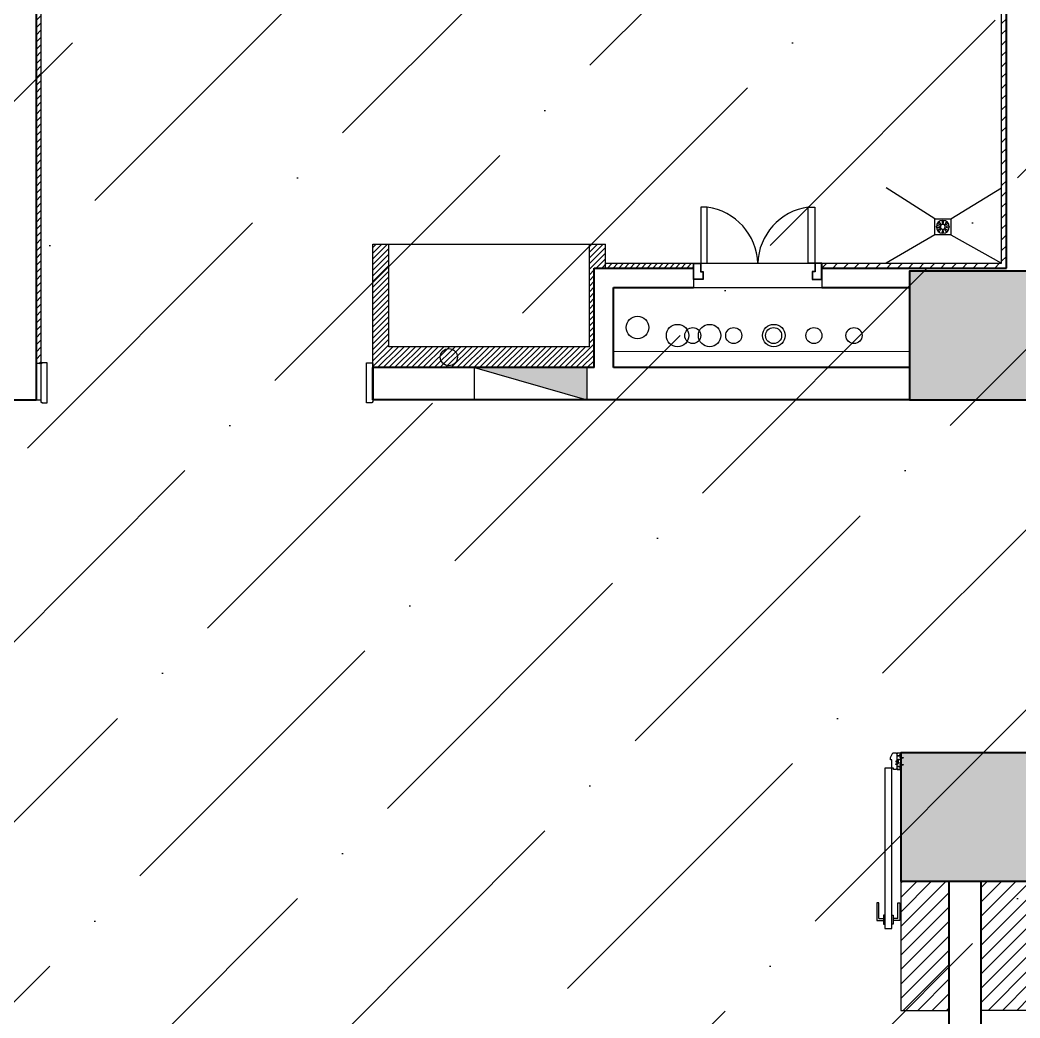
# Model space of a CAD drawing. Header units: millimetres. Extents: x 181055 to 256117, y -39966 to -14434.
# Drawn here: x 240617 to 246852, y -29297 to -23078 of the extents above; entities that cross this region are included whole.
import ezdxf

# ---------------------------------------------------------------- set-up
doc = ezdxf.new("R2010")
doc.units = ezdxf.units.MM
doc.header["$LTSCALE"] = 10
doc.linetypes.add('DASH', pattern=[0.35, 0.25, -0.1])
for name, color, linetype in [('3_DWGshare.com', 3, 'Continuous'), ('4_DWGshare.com', 4, 'Continuous'), ('7_DWGshare.com', 8, 'Continuous'), ('DOOR-门套_DWGshare.com', 3, 'Continuous'), ('DOOR_DWGshare.com', 31, 'Continuous'), ('EQUIP_消防_DWGshare.com', 21, 'Continuous'), ('P-(HATCH)_DWGshare.com', 8, 'Continuous'), ('p-地坪_DWGshare.com', 251, 'Continuous'), ('p-门套_DWGshare.com', 31, 'Continuous'), ('PUB_HATCH_DWGshare.com', 8, 'Continuous'), ('VPIPE-消防_DWGshare.com', 191, 'Continuous'), ('VPIPE-给水_DWGshare.com', 3, 'Continuous'), ('WALL-隔墙_DWGshare.com', 5, 'Continuous'), ('成品玻璃隔断_DWGshare.com', 4, 'Continuous'), ('门套_DWGshare.com', 31, 'Continuous')]:
    doc.layers.add(name, color=color, linetype=linetype)
doc.layers.add('WALL_DWGshare.com', color=7, linetype='Continuous', lineweight=40)
doc.layers.add('WINDOW_DWGshare.com', color=4, linetype='Continuous', lineweight=18)

# ---------------------------------------------------------------- blocks, each defined once
blk = doc.blocks.new('luyosi')
at = {"layer": '成品玻璃隔断_DWGshare.com', "color": 8, "linetype": 'Continuous'}
for p, q in [((-17.1, -0.1), (-15.2, 0.9)), ((1, 0.9), (-15.2, 0.9)), ((1, 2.9), (1, 0.9)), ((2.3, 2.9), (1, 2.9)), ((3.3, 1.9), (3.3, -2.1)), ((-17.1, -0.1), (-15.2, -1.1)), ((1, -1.1), (-15.2, -1.1)), ((1, -1.1), (1, -3.1)), ((2.3, -3.1), (1, -3.1))]:
    blk.add_line(p, q, dxfattribs=at)
at = {"layer": '成品玻璃隔断_DWGshare.com', "color": 251, "linetype": 'Continuous'}
for p, q in [((-13, 0.9), (-14.8, -1.1)), ((-12, 0.9), (-13.8, -1.1)), ((-11, 0.9), (-12.8, -1.1)), ((-10, 0.9), (-11.8, -1.1)), ((-9, 0.9), (-10.8, -1.1)), ((-8, 0.9), (-9.8, -1.1)), ((-7, 0.9), (-8.8, -1.1)), ((-6, 0.9), (-7.8, -1.1)), ((-5, 0.9), (-6.8, -1.1)), ((-4, 0.9), (-5.8, -1.1)), ((-3, 0.9), (-4.8, -1.1)), ((-2, 0.9), (-3.8, -1.1)), ((-1, 0.9), (-2.8, -1.1))]:
    blk.add_line(p, q, dxfattribs=at)
at = {"layer": '成品玻璃隔断_DWGshare.com', "color": 8, "linetype": 'Continuous'}
for centre, start, end in [((2.3, 1.9), 0, 90), ((2.3, -2.1), 270, 0)]:
    blk.add_arc(centre, 1, start, end, dxfattribs=at)
blk = doc.blocks.new('$TwtSys$00000434')
for p, q in [((-0.5, 0.5), (-0.5, -0.5)), ((-0.5, -0.5), (0.5, 0.5)), ((0.5, 0.5), (-0.5, 0.5)), ((0.5, -0.5), (0.5, 0.5)), ((-0.5, -0.5), (0.5, -0.5))]:
    blk.add_line(p, q)
blk.add_solid([(0.5, -0.5), (0.5, 0.5), (-0.5, -0.5)])
blk = doc.blocks.new('A$C59A02D43')
at = {"layer": '门套_DWGshare.com', "color": 5}
blk.add_lwpolyline([(60, 49), (60, 0), (0, 0), (0, 100), (45, 100), (45, 49)], close=True, dxfattribs=at)
at = {"layer": '门套_DWGshare.com', "color": 2}
blk.add_lwpolyline([(58, 47), (58, 2), (2, 2), (2, 98), (43, 98), (43, 47)], close=True, dxfattribs=at)
blk = doc.blocks.new('A$C6BB7366D')
at = {"color": 8}
for p, q in [((20.9, 71.1), (20.2, 72.6)), ((20.9, 71.1), (20.2, 72.6)), ((28.3, 78.5), (26.8, 79.2)), ((28.3, 78.5), (26.8, 79.2)), ((44.3, 85.6), (45, 87)), ((44.3, 85.6), (45, 87)), ((54.8, 85.6), (54.2, 87)), ((54.8, 85.6), (54.2, 87)), ((71.1, 79.1), (72.6, 79.8)), ((71.1, 79.1), (72.6, 79.8)), ((78.5, 71.7), (79.2, 73.2)), ((78.5, 71.7), (79.2, 73.2)), ((14.4, 54.8), (13, 54.2)), ((14.4, 54.8), (13, 54.2)), ((14.4, 44.3), (13, 45)), ((14.4, 44.3), (13, 45)), ((21.5, 28.3), (20.8, 26.8)), ((21.5, 28.3), (21.3, 27.9)), ((45.2, 14.4), (45.8, 13)), ((45.2, 14.4), (45.8, 13)), ((55.7, 14.4), (55, 13)), ((55.7, 14.4), (55, 13)), ((79.1, 28.9), (79.8, 27.4)), ((79.1, 28.9), (79.8, 27.4)), ((85.6, 55.7), (87, 55)), ((85.6, 55.7), (87, 55)), ((85.6, 45.2), (87, 45.8)), ((85.6, 45.2), (87, 45.8))]:
    blk.add_line(p, q, dxfattribs=at)
blk.add_lwpolyline([(36, 0), (100, 0), (100, 100), (0, 100), (0, 28.5)])
at = {"color": 51}
blk.add_lwpolyline([(0, 0), (100, 0), (100, 100), (0, 100), (0, 0)], dxfattribs=at)
at = {"color": 8}
for centre, radius in [((50, 50), 40.1), ((50, 50.4), 15), ((50, 50.4), 15)]:
    blk.add_circle(centre, radius, dxfattribs=at)
for centre, start, end in [((24.9, 74.5), 67.64006, 202.35994), ((24.9, 74.5), 67.64006, 202.35994), ((49.6, 85.1), 22.64006, 157.35994), ((49.6, 85.1), 22.64006, 157.35994), ((74.5, 75.1), 337.64006, 112.35994), ((74.5, 75.1), 337.64006, 112.35994), ((14.9, 49.6), 112.64006, 247.35994), ((14.9, 49.6), 112.64006, 247.35994), ((25.5, 24.9), 157.64006, 292.35994), ((50.4, 14.9), 202.64006, 337.35994), ((50.4, 14.9), 202.64006, 337.35994), ((75.1, 25.5), 247.64006, 22.35994), ((75.1, 25.5), 247.64006, 22.35994), ((85.1, 50.4), 292.64006, 67.35994), ((85.1, 50.4), 292.64006, 67.35994)]:
    blk.add_arc(centre, 5, start, end, dxfattribs=at)
at = {"color": 8, "extrusion": (0, 0, -1)}
for centre, major_axis, start_param, end_param in [((24.6, 74.8), (12.9, -12.9), -1.570796, 1.570796), ((24.6, 74.8), (12.9, -12.9), -1.570796, 1.570796), ((49.6, 85.6), (0, -18.3), -1.570796, 1.570796), ((49.6, 85.6), (0, -18.3), -1.570796, 1.570796), ((74.8, 75.4), (12.9, 12.9), 1.570796, 4.712389), ((74.8, 75.4), (12.9, 12.9), 1.570796, 4.712389), ((14.4, 49.6), (18.3, 0), 4.712389, 7.853982), ((14.4, 49.6), (18.3, 0), 4.712389, 7.853982), ((25.2, 24.6), (12.9, 12.9), -1.570796, 1.570796), ((25.2, 24.6), (12.9, 12.9), -1.570796, 1.409631), ((50.4, 14.4), (0, -18.3), 1.570796, 4.712389), ((50.4, 14.4), (0, -18.3), 1.570796, 4.712389), ((75.4, 25.2), (12.9, -12.9), 1.570796, 4.712389), ((75.4, 25.2), (12.9, -12.9), 1.570796, 4.712389), ((85.6, 50.4), (18.3, 0), 1.570796, 4.712389), ((85.6, 50.4), (18.3, 0), 1.570796, 4.712389)]:
    blk.add_ellipse(centre, major_axis=major_axis, ratio=0.286893, start_param=start_param, end_param=end_param, dxfattribs=at)

msp = doc.modelspace()

# ---------------------------------------------------------------- hatches: boundary and pattern name
h = msp.add_hatch()
h.set_pattern_fill('ANSI36', color=250, scale=500)
h.set_pattern_definition([(45, (87436.6, -37533.4), (420.9495, 1543.4815), [1984.375, -396.875, 0, -396.875])])
edge = h.paths.add_edge_path()
edge.add_line((219892.3, -25444), (229315.6, -25444))
edge.add_line((229315.6, -25444), (229315.6, -35944))
edge.add_line((229315.6, -35944), (229517.3, -35944))
edge.add_line((229517.3, -35944), (229517.3, -37044.5))
edge.add_line((229517.3, -37044.5), (229356.8, -37044.5))
edge.add_line((229356.8, -37044.5), (229362.3, -37500.3))
edge.add_line((229362.3, -37500.3), (250917.7, -37500.3))
edge.add_line((250917.7, -37500.3), (250917.7, -36144.3))
edge.add_line((250917.7, -36144.3), (256117.2, -36144.3))
edge.add_line((256117.2, -36144.3), (256117.2, -29344.1))
edge.add_line((256117.2, -29344.1), (255525.2, -29314.8))
edge.add_line((255525.2, -29314.8), (255317.3, -17144))
edge.add_line((255317.3, -17144), (250467.3, -17144.2))
edge.add_line((250467.3, -17144.2), (250467.3, -16488.1))
edge.add_line((250467.3, -16488.1), (219891.7, -16488.1))
edge.add_line((219891.7, -16488.1), (219891.7, -25444))
h = msp.add_hatch()
h.set_pattern_fill('ANSI31', color=8, scale=15, style=0)
h.set_pattern_definition([(45, (245617.3, -24624.03), (-33.676, 33.676), [])])
h.paths.add_polyline_path([(246667.6, -22913.9), (246767.3, -22914), (246767.3, -24624), (245617.3, -24624), (245617.3, -24594), (246737.3, -24594), (246737.3, -22944), (246682.1, -22944), (246682.1, -22939), (246677.1, -22939), (246677.1, -22929), (246667.1, -22929)])
at = {"layer": '4_DWGshare.com'}
h = msp.add_hatch(dxfattribs=at)
h.set_pattern_fill('ANSI37', color=256, scale=0.5, angle=90, style=0)
h.set_pattern_definition([(135, (275506.9654, 44972.9599), (-1.122532015, -1.122532015), []), (225, (275506.9654, 44972.9599), (1.122532015, -1.122532015), [])])
edge = h.paths.add_edge_path()
edge.add_line((246083.5, -27696.5), (246083.8, -27698.3))
edge.add_arc((246083.3, -27698.4), 0.5, 239.03624, 371.76829, ccw=False)
edge.add_line((246083.1, -27698.9), (246081.5, -27697.7))
edge.add_line((246081.5, -27697.7), (246081.5, -27696.5))
edge.add_line((246081.5, -27696.5), (246079.1, -27696.5))
edge.add_arc((246082.2, -27699.4), 4.31, 137.40116, 194.52635)
edge.add_line((246078.1, -27700.5), (246089.3, -27700.5))
edge.add_arc((246088.4, -27699.3), 1.54, 305.97301, 418.68014)
edge.add_line((246089.2, -27698), (246083.5, -27696.5))
h = msp.add_hatch(dxfattribs=at)
h.set_pattern_fill('ANSI37', color=256, scale=0.5, angle=90, style=0)
h.set_pattern_definition([(225, (275506.9654, -100386.0222), (-1.122532015, 1.122532015), []), (135, (275506.9654, -100386.0222), (1.122532015, 1.122532015), [])])
edge = h.paths.add_edge_path()
edge.add_line((246083.5, -27716.5), (246083.8, -27714.7))
edge.add_arc((246083.3, -27714.6), 0.5, 348.23171, 480.96376)
edge.add_line((246083.1, -27714.2), (246081.5, -27715.3))
edge.add_line((246081.5, -27715.3), (246081.5, -27716.5))
edge.add_line((246081.5, -27716.5), (246079.1, -27716.5))
edge.add_arc((246082.2, -27713.6), 4.31, 525.47365, 582.59884, ccw=False)
edge.add_line((246078.1, -27712.5), (246089.3, -27712.5))
edge.add_arc((246088.4, -27713.8), 1.54, 301.31986, 414.02699, ccw=False)
edge.add_line((246089.2, -27715.1), (246083.5, -27716.5))
at = {"layer": 'P-(HATCH)_DWGshare.com', "ltscale": 0.5}
h = msp.add_hatch(dxfattribs=at)
h.set_pattern_fill('ANSI31', color=251, scale=20, style=0)
h.set_pattern_definition([(45, (382544.404, 365891.714), (-44.901281, 44.901281), [])])
h.paths.add_polyline_path([(246412.3, -28444), (246109, -28444), (246109, -29249), (246412.3, -29249)])
h = msp.add_hatch(dxfattribs=at)
h.set_pattern_fill('ANSI31', color=251, scale=20, style=0)
h.set_pattern_definition([(45, (431486.16, 353239.614), (-44.901281, 44.901281), [])])
h.paths.add_polyline_path([(246609, -28444), (246912.3, -28444), (246912.3, -29249), (246609, -29249)])
at = {"layer": 'WALL-隔墙_DWGshare.com', "ltscale": 0.5}
h = msp.add_hatch(dxfattribs=at)
h.set_pattern_fill('ANSI31', color=251, scale=10, style=0)
h.set_pattern_definition([(45, (178612.733, -38219.845), (-22.45064, 22.45064), [])])
h.paths.add_polyline_path([(240717.2, -22914), (240817.3, -22914), (240817.3, -22929), (240807.3, -22929), (240807.3, -22939), (240802.3, -22939), (240802.3, -22944), (240747.2, -22944), (240747.2, -25213.9), (240747.2, -25226.5), (240747.2, -25219), (240717.2, -25219)])
h = msp.add_hatch(dxfattribs=at)
h.set_pattern_fill('ANSI31', color=251, scale=200, style=0)
h.set_pattern_definition([(45, (133244.917, -562821.755), (-17.6776695, 17.6776695), [])])
h.paths.add_polyline_path([(244167.3, -24474), (244167.3, -25114), (242917.3, -25114), (242917.3, -24614), (242917.3, -24474), (242817.3, -24474), (242817.3, -25244), (243451.6, -25244), (243451.6, -25244), (244151.6, -25244), (244197.3, -25244), (244197.3, -24624), (244817.2, -24624), (244817.2, -24594), (244267.3, -24594), (244267.3, -24474)])

# ---------------------------------------------------------------- linework, layer by layer
for p, q in [((244817.3, -24594), (244817.3, -24744)), ((245617.3, -24594), (245617.3, -24744))]:
    msp.add_line(p, q)
for centre in [(244812.2, -25044.4), (245067.3, -25044.4), (245316.1, -25044.4), (245567.2, -25044.4), (245817.3, -25044.2)]:
    msp.add_circle(centre, 50)
at = {"layer": '3_DWGshare.com'}
for points in [[(246083.5, -27696.5), (246083.8, -27698.3, -0.653958), (246083.1, -27698.9), (246081.5, -27697.7), (246081.5, -27696.5), (246079.1, -27696.5, 0.254549), (246078.1, -27700.5), (246089.3, -27700.5, 0.535674), (246089.2, -27698)], [(246083.5, -27716.5), (246083.8, -27714.7, 0.653958), (246083.1, -27714.2), (246081.5, -27715.3), (246081.5, -27716.5), (246079.1, -27716.5, -0.254549), (246078.1, -27712.5), (246089.3, -27712.5, -0.535674), (246089.2, -27715.1)]]:
    msp.add_lwpolyline(points, format="xyb", close=True, dxfattribs=at)
at = {"layer": '7_DWGshare.com', "color": 9}
msp.add_lwpolyline([(246106.6, -27706.5), (246106.6, -27705.3), (246106.6, -27706.5), (246109, -27706.5), (246109, -27749), (246084, -27749), (246084, -27744.8, -1), (246085.5, -27744.8), (246085.5, -27747.5), (246088.5, -27747.5), (246088.5, -27745.2), (246090.4, -27745.2, -1), (246090.4, -27746.4), (246089.5, -27746.4), (246089.5, -27747.5), (246107.5, -27747.5), (246107.5, -27738.6, 0.605919), (246107.3, -27738.5, -0.338454), (246103.6, -27738.3, -0.700568), (246104.1, -27737), (246104.1, -27737, -0.176077), (246104.6, -27737.2, 2.141798), (246104.6, -27734.9, -0.176077), (246104.1, -27735.1), (246104.1, -27735.1, -0.700568), (246103.6, -27733.7, -0.338454), (246107.3, -27733.6, 0.605919), (246107.5, -27733.4), (246107.5, -27730.5), (246085.3, -27730.5, -1), (246085.3, -27729), (246107.5, -27729), (246107.5, -27708), (246104.4, -27708), (246096.5, -27706.1), (246096.5, -27708), (246091, -27708), (246091, -27685), (246096.5, -27685), (246096.5, -27687), (246104.4, -27685), (246107.5, -27685), (246107.5, -27664), (246085.3, -27664, -1), (246085.3, -27662.5), (246107.5, -27662.5), (246107.5, -27659.6, 0.605919), (246107.3, -27659.5, -0.338454), (246103.6, -27659.3, -0.700568), (246104.1, -27658), (246104.1, -27658, -0.176077), (246104.6, -27658.2, 2.141798), (246104.6, -27655.9, -0.176077), (246104.1, -27656.1), (246104.1, -27656.1, -0.700568), (246103.6, -27654.7, -0.338454), (246107.3, -27654.6, 0.605919), (246107.5, -27654.4), (246107.5, -27645.5), (246089.5, -27645.5), (246089.5, -27646.6), (246090.4, -27646.6, -1), (246090.4, -27647.8), (246088.5, -27647.8), (246088.5, -27645.5), (246085.5, -27645.5), (246085.5, -27648.3, -1), (246084, -27648.3), (246084, -27644), (246109, -27644), (246109, -27686.5), (246106.6, -27686.5), (246106.6, -27687.7), (246105, -27688.9, -0.653958), (246104.3, -27688.3), (246104.6, -27686.5), (246095, -27688.9), (246095, -27686.5), (246092.5, -27686.5), (246092.5, -27706.5), (246095, -27706.5), (246095, -27704.1), (246104.6, -27706.5), (246104.3, -27704.7, -0.653958), (246105, -27704.2), (246106.6, -27705.3)], format="xyb", dxfattribs=at)
at = {"layer": 'DOOR-门套_DWGshare.com'}
msp.add_lwpolyline([(246084, -27746), (246081, -27746), (246081, -27749), (246064, -27749), (246064, -27739), (246054, -27739), (246054, -27689), (246044, -27689), (246044, -27674), (246059, -27644), (246081, -27644), (246081, -27647), (246084, -27647)], close=True, dxfattribs=at)
at = {"layer": 'DOOR_DWGshare.com', "color": 9}
for p, q in [((245972.9, -28579.4), (245959.5, -28579.4)), ((245959.5, -28579.4), (245959.5, -28690.1)), ((245972.9, -28676.8), (245972.9, -28579.4)), ((246090.7, -28676.8), (246090.7, -28579.4)), ((246090.7, -28579.4), (246104.1, -28579.4)), ((246104.1, -28579.4), (246104.1, -28690.1)), ((245972.9, -28676.8), (246001.8, -28676.8)), ((246090.7, -28676.8), (246061.8, -28676.8)), ((245959.5, -28690.1), (246001.8, -28690.1)), ((246104.1, -28690.1), (246061.8, -28690.1))]:
    msp.add_line(p, q, dxfattribs=at)
at = {"layer": 'DOOR_DWGshare.com'}
for points in [[(244902.2, -24594), (244902.2, -24244), (244862.2, -24244), (244862.2, -24594)], [(245532.3, -24594), (245532.3, -24244), (245572.3, -24244), (245572.3, -24594)], [(246009.6, -27739), (246009.6, -28739), (246054, -28739), (246054, -27739)]]:
    msp.add_lwpolyline(points, close=True, dxfattribs=at)
at = {"layer": 'DOOR_DWGshare.com', "color": 9}
for points in [[(246009.6, -28711.3), (246009.6, -28655.7), (246001.8, -28655.7), (246001.8, -28711.3)], [(246054, -28711.3), (246054, -28655.7), (246061.8, -28655.7), (246061.8, -28711.3)]]:
    msp.add_lwpolyline(points, close=True, dxfattribs=at)
at = {"layer": 'DOOR_DWGshare.com', "color": 1}
for centre, start, end in [((244852.6, -24605.5), 1.79992, 82.17948), ((245581.9, -24605.5), 97.82053, 178.19987)]:
    msp.add_arc(centre, 364.9, start, end, dxfattribs=at)
at = {"layer": 'p-地坪_DWGshare.com', "ltscale": 0.5}
for p, q in [((246321.2, -24316.7), (246017.2, -24123.9)), ((246421.2, -24316.7), (246737.2, -24123.9)), ((246321.2, -24416.7), (246017.2, -24594)), ((246421.2, -24416.7), (246737.3, -24594))]:
    msp.add_line(p, q, dxfattribs=at)
at = {"layer": 'p-地坪_DWGshare.com'}
for p, q in [((244857.3, -24594), (245577.3, -24594)), ((244817.3, -24744), (245617.3, -24744))]:
    msp.add_line(p, q, dxfattribs=at)
at = {"layer": 'p-门套_DWGshare.com', "color": 4}
for points in [[(240747.2, -25219), (240747.2, -25459.1), (240752.3, -25459.1), (240752.3, -25464), (240787.2, -25464), (240787.2, -25214), (240752.3, -25214), (240752.3, -25219), (240747.2, -25219)], [(242817.3, -25219), (242817.3, -25459.1), (242812.3, -25459.1), (242812.3, -25464), (242777.3, -25464), (242777.3, -25214), (242812.3, -25214), (242812.3, -25219), (242817.3, -25219)]]:
    msp.add_lwpolyline(points, dxfattribs=at)
at = {"layer": 'PUB_HATCH_DWGshare.com'}
for points in [[(246164, -25444), (246967.3, -25444), (246164, -24644), (246967.3, -24644)], [(246109, -28444), (246912.3, -28444), (246109, -27644), (246912.3, -27644)]]:
    msp.add_solid(points, dxfattribs=at)
at = {"layer": 'VPIPE-消防_DWGshare.com', "linetype": 'Continuous'}
for centre, radius in [((244467.2, -24994.2), 70), ((243291.4, -25178.9), 53.7)]:
    msp.add_circle(centre, radius, dxfattribs=at)
at = {"layer": 'VPIPE-给水_DWGshare.com', "linetype": 'Continuous'}
for centre in [(244717.2, -25044.4), (244917.2, -25044.4), (245317.2, -25044.4)]:
    msp.add_circle(centre, 70, dxfattribs=at)
at = {"layer": 'WALL-隔墙_DWGshare.com', "ltscale": 0.5}
for p, q in [((240747.2, -22944), (240747.2, -25219)), ((240747.2, -25219), (240717.3, -25219)), ((240717.3, -25444), (240747.2, -25444))]:
    msp.add_line(p, q, dxfattribs=at)
at = {"layer": 'WALL-隔墙_DWGshare.com'}
for p, q in [((242817.3, -25244), (242817.3, -24474)), ((242817.3, -24474), (242917.3, -24474)), ((242917.3, -25114), (242917.3, -24474)), ((242917.3, -24474), (244167.3, -24474)), ((244167.3, -24474), (244267.3, -24474)), ((244167.3, -25114), (244167.3, -24474)), ((244267.3, -24624), (244267.3, -24474)), ((244267.3, -24594), (244817.3, -24594)), ((244167.3, -25114), (242917.3, -25114)), ((242777.2, -25244), (242777.2, -25244)), ((242877.2, -25244), (242877.2, -25244)), ((246109, -28444), (246109, -29249)), ((246109, -29249), (246409, -29249)), ((246912.3, -29249), (246609, -29249))]:
    msp.add_line(p, q, dxfattribs=at)
msp.add_lwpolyline([(245617.3, -24594), (246737.3, -24594), (246737.3, -22944), (246682.1, -22944)], dxfattribs=at)
at = {"layer": 'WALL_DWGshare.com'}
for p, q in [((240717.3, -17244.2), (240717.3, -25444)), ((246767.3, -24624), (246767.3, -22914)), ((244197.3, -24624), (244817.3, -24624)), ((244197.3, -25244), (244197.3, -24624)), ((245617.3, -24624), (246767.3, -24624)), ((244317.3, -24744), (244817.3, -24744)), ((244317.3, -25244), (244317.3, -24744)), ((245617.3, -24744), (246159, -24744)), ((242817.2, -25243.9), (242817.2, -25443.9)), ((242817.3, -25444), (242817.3, -25244)), ((244197.3, -25244), (242817.3, -25244)), ((246159, -25244), (244317.3, -25244)), ((239917.3, -25444), (240717.3, -25444)), ((246167.2, -25444), (242817.3, -25444)), ((246409, -28444.3), (246409, -35144.3)), ((246609, -28444.3), (246609, -35144.3))]:
    msp.add_line(p, q, dxfattribs=at)
for points in [[(246967.3, -24644), (246164, -24644), (246164, -25444), (246967.3, -25444)], [(246912.3, -27644), (246109, -27644), (246109, -28444), (246912.3, -28444)]]:
    msp.add_lwpolyline(points, close=True, dxfattribs=at)
at = {"layer": 'WINDOW_DWGshare.com', "linetype": 'DASH'}
msp.add_line((244317.3, -25144), (246159, -25144), dxfattribs=at)
at = {"layer": '门套_DWGshare.com'}
msp.add_line((244817.3, -24594), (244817.3, -24744), dxfattribs=at)

# ---------------------------------------------------------------- block references
at = {"layer": 'EQUIP_消防_DWGshare.com', "xscale": -700, "yscale": 200, "zscale": 700, "rotation": 180}
msp.add_blockref('$TwtSys$00000434', (243801.6, -25344), dxfattribs=at)
at = {"layer": 'p-地坪_DWGshare.com', "linetype": 'Continuous', "ltscale": 15, "extrusion": (0, 0, -1), "zscale": -1, "rotation": 270}
msp.add_blockref('A$C6BB7366D', (-246421.2, -24316.7), dxfattribs=at)
at = {"layer": '成品玻璃隔断_DWGshare.com', "color": 9, "rotation": 180}
msp.add_blockref('luyosi', (246108.5, -27674.6), dxfattribs=at)
at = {"layer": '成品玻璃隔断_DWGshare.com', "color": 9, "xscale": -1}
msp.add_blockref('luyosi', (246108.5, -27718.4), dxfattribs=at)
at = {"layer": '门套_DWGshare.com'}
msp.add_blockref('A$C59A02D43', (244817.2, -24694), dxfattribs=at)
at = {"layer": '门套_DWGshare.com', "xscale": -1}
msp.add_blockref('A$C59A02D43', (245617.3, -24694), dxfattribs=at)

doc.saveas('drawing.dxf')
